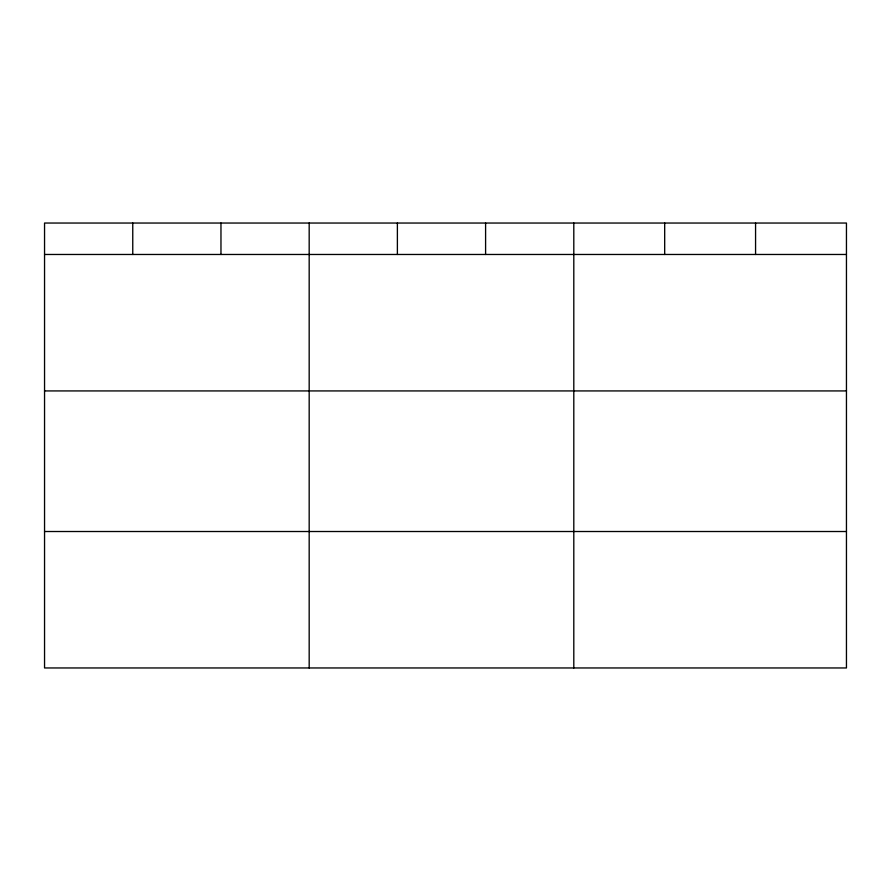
<?xml version="1.0" encoding="UTF-8"?>
<svg xmlns="http://www.w3.org/2000/svg" width="891" height="891" viewBox="0 0 891 891"><rect width="100%" height="100%" fill="white"/><g stroke="black" fill="none" stroke-linecap="round" stroke-linejoin="round"><path stroke-width="1.34" d="M846.45 390.926L846.45 223.04L44.55 223.04L44.55 667.96L846.45 667.96L846.45 390.926L44.55 390.926M44.55 254.47L846.45 254.47M44.55 531.515L846.45 531.515M755.568 223.04L755.568 254.47M664.686 223.04L664.686 254.47M573.804 223.04L573.804 667.96M485.595 223.04L485.595 254.47M397.386 223.04L397.386 254.47M309.177 223.04L309.177 667.96M220.968 223.04L220.968 254.47M132.759 223.04L132.759 254.47"/></g></svg>
